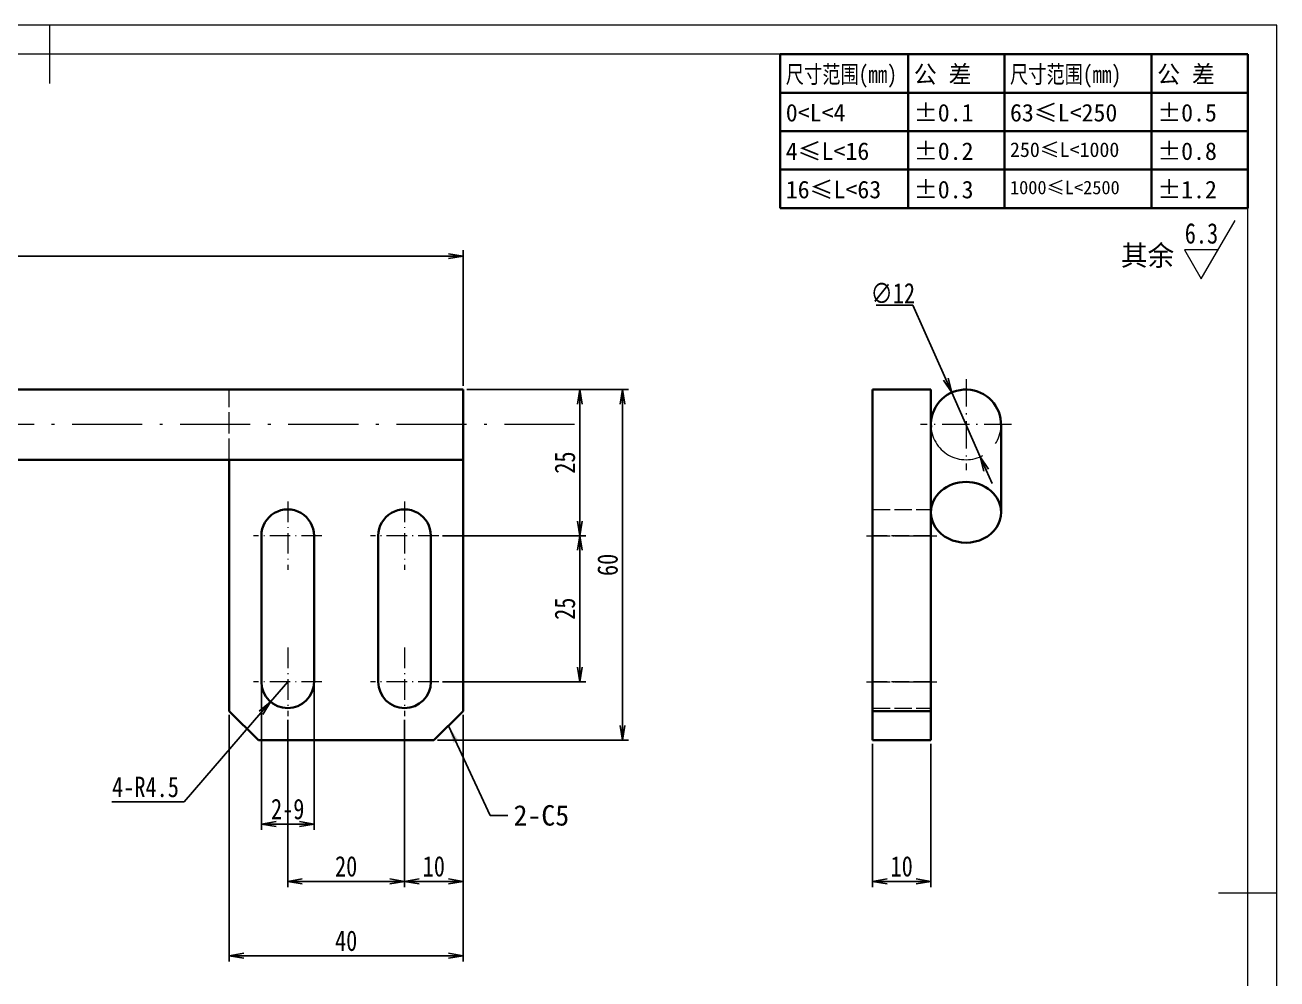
# Model space of a CAD drawing. Header units: millimetres. Extents: x -15766 to 80009, y -9701 to 15159.
# Drawn here: x -10059.7 to -9845.5, y 11267.9 to 11431.1 of the extents above; entities that cross this region are included whole.
import ezdxf
from ezdxf.enums import TextEntityAlignment as Align

# ---------------------------------------------------------------- set-up
doc = ezdxf.new("R2010")
doc.units = ezdxf.units.MM
for name, pattern in [('CENTER-HOKUTO_1', [16, 13, -1, 1, -1]), ('DASHDOT', [18.5, 12, -3, 0.5, -3]), ('DASHED', [15, 12, -3]), ('HIDDEN-HOKUTO_1', [2, 1, -1])]:
    doc.linetypes.add(name, pattern=pattern)
doc.layers.get('DEFPOINTS').update_dxf_attribs({"lineweight": 18})
for name, color, linetype, lineweight in [('AM_7', 2, 'CENTER-HOKUTO_1', 18), ('AM_HID', 1, 'HIDDEN-HOKUTO_1', 18), ('AM_VIS', 7, 'Continuous', 18), ('CDRAFT0', 7, 'Continuous', 18), ('DIM', 253, 'Continuous', 20), ('title_frame', 7, 'Continuous', 18), ('word_dim', 9, 'Continuous', 18), ('尺寸线层', 3, 'Continuous', 18), ('粗实线层', 7, 'Continuous', 35), ('粗实线层_1', 7, 'Continuous', 15)]:
    doc.layers.add(name, color=color, linetype=linetype, lineweight=lineweight)
doc.styles.add('DIM', font='', dxfattribs={"width": 0.8})
doc.styles.get('DIM').set_extended_font_data('NSimSun')
doc.dimstyles.new('1-1', dxfattribs={"dimtxt": 3.5, "dimasz": 3, "dimexe": 1, "dimexo": 0, "dimgap": 1, "dimtad": 1, "dimdsep": 46, "dimtxsty": 'DIM', "dimblk": '_CAXARROW', "dimcen": 0, "dimdle": 6, "dimclrd": 256, "dimclre": 256, "dimclrt": 3, "dimazin": 2, "dimtfac": 0.707107, "dimtmove": 0, "dimatfit": 3, "dimfxl": 0, "dimfrac": 2, "dimtolj": 1, "dimarcsym": 0})
doc.dimstyles.new('1-1$0', dxfattribs={"dimtxt": 3.5, "dimasz": 2.5, "dimexe": 1, "dimexo": 0.625, "dimgap": 0.8, "dimtad": 1, "dimdsep": 46, "dimtxsty": 'DIM', "dimblk": 'OPEN', "dimcen": 0, "dimdle": 5, "dimclrd": 256, "dimclre": 256, "dimclrt": 3, "dimazin": 3, "dimtfac": 0.5, "dimtmove": 0, "dimatfit": 3, "dimldrblk": 'OPEN', "dimfxl": 0, "dimtolj": 1, "dimarcsym": 0})
doc.dimstyles.new('1-1$3', dxfattribs={"dimtxt": 3.5, "dimasz": 2.5, "dimexe": 1, "dimexo": 0.625, "dimgap": 0.3, "dimtad": 1, "dimtih": 1, "dimtoh": 1, "dimdsep": 46, "dimtxsty": 'DIM', "dimblk": 'OPEN', "dimcen": 0, "dimdle": 5, "dimclrd": 256, "dimclre": 256, "dimclrt": 3, "dimazin": 3, "dimtfac": 0.5, "dimtmove": 0, "dimatfit": 3, "dimldrblk": 'OPEN', "dimfxl": 0, "dimtolj": 1, "dimarcsym": 0})
doc.dimstyles.new('1-1$4', dxfattribs={"dimtxt": 3.5, "dimasz": 2.5, "dimexe": 1, "dimexo": 0.625, "dimgap": 0.8, "dimtad": 1, "dimtih": 1, "dimtoh": 1, "dimzin": 12, "dimdsep": 46, "dimtxsty": 'DIM', "dimblk": 'OPEN', "dimcen": 0, "dimdle": 5, "dimclrd": 256, "dimclre": 256, "dimclrt": 3, "dimazin": 3, "dimtfac": 0.5, "dimtmove": 0, "dimatfit": 3, "dimldrblk": 'OPEN', "dimfxl": 0, "dimtolj": 1, "dimarcsym": 0})

# ---------------------------------------------------------------- blocks, each defined once
blk = doc.blocks.new('*X3')
at = {"layer": 'CDRAFT0'}
for p, q in [((420, 297), (0, 297)), ((420, 0), (420, 297))]:
    blk.add_line(p, q, dxfattribs=at)
at = {"layer": '粗实线层_1'}
for p, q in [((210, 297), (210, 287)), ((415, 292), (25, 292)), ((415, 5), (415, 292)), ((420, 148.5), (410, 148.5))]:
    blk.add_line(p, q, dxfattribs=at)
blk = doc.blocks.new('自由公差_1')
at = {"layer": '粗实线层'}
for p, q in [((-80, 0), (0, 0)), ((-80, 0), (-80, -26.3)), ((-58.08, 0), (-58.08, -26.3)), ((-41.64, 0), (-41.64, -26.3)), ((-16.44, 0), (-16.44, -26.3)), ((0, 0), (0, -26.3)), ((-80, -6.58), (0, -6.58)), ((-80, -13.15), (0, -13.15)), ((-80, -19.73), (0, -19.73)), ((-80, -26.3), (0, -26.3))]:
    blk.add_line(p, q, dxfattribs=at)
at = {"layer": '尺寸线层', "linetype": 'Continuous', "attachment_point": 1, "line_spacing_factor": 0.9}
for s, insert, char_height, width in [('{\\W0.8;尺寸范围(mm)}', (-79.04, -1.92), 3, 22.6032), ('公 差', (-57.12, -1.92), 3, 22.6032), ('{\\W0.8;尺寸范围(mm)}', (-40.68, -1.92), 3, 22.6032), ('公 差', (-15.48, -1.92), 3, 22.6032), ('0<L<4', (-79.04, -8.49), 3, 22.6032), ('%%P0.1', (-57.12, -8.49), 3, 12.7119), ('63≤L<250', (-40.68, -8.49), 3, 22.6032), ('%%P0.5', (-15.48, -8.49), 3, 12.5771), ('4≤L<16', (-79.04, -15.07), 3, 22.6032), ('%%P0.2', (-57.12, -15.07), 3, 12.4769), ('250≤L<1000', (-40.68, -15.07), 2.5, 22.6032), ('%%P0.8', (-15.48, -15.07), 3, 13.0759), ('16≤L<63', (-79.04, -21.64), 3, 22.6032), ('%%P0.3', (-57.12, -21.64), 3, 12.7119), ('%%P1.2', (-15.48, -21.64), 3, 12.8764), ('1000≤L<2500', (-40.68, -21.64), 2.3, 22.6032)]:
    blk.add_mtext(s, dxfattribs=dict(at, insert=insert, char_height=char_height, width=width))
blk = doc.blocks.new('_OPEN')
at = {"color": 0, "linetype": 'ByBlock', "lineweight": -2}
for p, q in [((-1, 0.166667), (0, 0)), ((-1, -0.166667), (0, 0)), ((0, 0), (-1, 0))]:
    blk.add_line(p, q, dxfattribs=at)
blk = doc.blocks.new('*D87')
at = {"layer": 'DEFPOINTS', "color": 0, "transparency": 16777216}
for p in [(-9984.75, 11391.57), (-9984.75, 11368.76), (-10179.75, 11362.76)]:
    blk.add_point(p, dxfattribs=at)
at = {"layer": 'DIM', "linetype": 'Continuous', "lineweight": -2, "transparency": 16777216}
for p, q in [((-10179.75, 11363.38), (-10179.75, 11392.57)), ((-10177.25, 11391.57), (-9987.25, 11391.57)), ((-9984.75, 11369.38), (-9984.75, 11392.57))]:
    blk.add_line(p, q, dxfattribs=at)
at = {"layer": 'DIM', "lineweight": -2, "transparency": 16777216, "xscale": 2.5, "yscale": 2.5, "zscale": 2.5, "rotation": 180}
blk.add_blockref('_OPEN', (-10179.75, 11391.57), dxfattribs=at)
at = {"layer": 'DIM', "lineweight": -2, "transparency": 16777216, "xscale": 2.5, "yscale": 2.5, "zscale": 2.5}
blk.add_blockref('_OPEN', (-9984.75, 11391.57), dxfattribs=at)
at = {"layer": 'DIM', "color": 3, "transparency": 16777216, "insert": (-10082.25, 11394.12), "char_height": 3.5, "attachment_point": 5, "style": 'DIM'}
blk.add_mtext('\\A1;195', dxfattribs=at)
blk = doc.blocks.new('_CAXARROW')
blk.add_hatch(color=0).paths.add_polyline_path([(0, 0), (-1, 0.125), (-1, -0.125)], flags=0)
blk = doc.blocks.new('*D88')
at = {"layer": 'DEFPOINTS', "color": 0, "transparency": 16777216}
for p in [(-10175.58, 11365.16), (-10197.73, 11362.76), (-9965.65, 11362.76), (-10213.38, 11343.34), (-10185.96, 11327.56)]:
    blk.add_point(p, dxfattribs=at)
at = {"layer": 'DIM', "linetype": 'Continuous', "lineweight": -2, "transparency": 16777216}
blk.add_arc((-10179.75, 11362.76), 35.74, 214.8108, 355.1893, dxfattribs=at)
at = {"layer": 'DIM', "lineweight": -2, "transparency": 16777216, "xscale": 3, "yscale": 3, "zscale": 3}
for p, rotation in [((-10144.01, 11362.76), 87.59464701244042), ((-10210.7, 11344.89), 122.4054799763604)]:
    blk.add_blockref('_CAXARROW', p, dxfattribs=dict(at, rotation=rotation))
at = {"layer": 'DIM', "color": 3, "transparency": 16777216, "insert": (-10171.21, 11330.89), "char_height": 3.5, "attachment_point": 5, "rotation": 15.0001, "style": 'DIM'}
blk.add_mtext('\\A1;150°', dxfattribs=at)
blk = doc.blocks.new('*D90')
at = {"layer": 'DEFPOINTS', "color": 0, "transparency": 16777216}
for p in [(-9984.75, 11368.76), (-9989.75, 11308.76), (-9957.46, 11308.76)]:
    blk.add_point(p, dxfattribs=at)
at = {"layer": 'DIM', "linetype": 'Continuous', "lineweight": -2, "transparency": 16777216}
for p, q in [((-9984.12, 11368.76), (-9956.46, 11368.76)), ((-9957.46, 11366.26), (-9957.46, 11311.26)), ((-9989.12, 11308.76), (-9956.46, 11308.76))]:
    blk.add_line(p, q, dxfattribs=at)
at = {"layer": 'DIM', "lineweight": -2, "transparency": 16777216, "xscale": 2.5, "yscale": 2.5, "zscale": 2.5}
for p, rotation in [((-9957.46, 11368.76), 90), ((-9957.46, 11308.76), 270)]:
    blk.add_blockref('_OPEN', p, dxfattribs=dict(at, rotation=rotation))
at = {"layer": 'DIM', "color": 3, "transparency": 16777216, "insert": (-9960.01, 11338.76), "char_height": 3.5, "attachment_point": 5, "rotation": 90, "style": 'DIM'}
blk.add_mtext('\\A1;60', dxfattribs=at)
blk = doc.blocks.new('*D91')
at = {"layer": 'DEFPOINTS', "color": 0, "transparency": 16777216}
for p in [(-9984.75, 11368.76), (-9964.76, 11368.76), (-9988.9, 11343.76)]:
    blk.add_point(p, dxfattribs=at)
at = {"layer": 'DIM', "linetype": 'Continuous', "lineweight": -2, "transparency": 16777216}
for p, q in [((-9984.12, 11368.76), (-9963.76, 11368.76)), ((-9964.76, 11346.26), (-9964.76, 11366.26)), ((-9988.28, 11343.76), (-9963.76, 11343.76))]:
    blk.add_line(p, q, dxfattribs=at)
at = {"layer": 'DIM', "lineweight": -2, "transparency": 16777216, "xscale": 2.5, "yscale": 2.5, "zscale": 2.5}
for p, rotation in [((-9964.76, 11368.76), 90), ((-9964.76, 11343.76), 270)]:
    blk.add_blockref('_OPEN', p, dxfattribs=dict(at, rotation=rotation))
at = {"layer": 'DIM', "color": 3, "transparency": 16777216, "insert": (-9967.31, 11356.26), "char_height": 3.5, "attachment_point": 5, "rotation": 90, "style": 'DIM'}
blk.add_mtext('\\A1;25', dxfattribs=at)
blk = doc.blocks.new('*D92')
at = {"layer": 'DEFPOINTS', "color": 0, "transparency": 16777216}
for p in [(-9988.9, 11343.76), (-9988.9, 11318.76), (-9964.76, 11318.76)]:
    blk.add_point(p, dxfattribs=at)
at = {"layer": 'DIM', "linetype": 'Continuous', "lineweight": -2, "transparency": 16777216}
for p, q in [((-9988.28, 11343.76), (-9963.76, 11343.76)), ((-9964.76, 11341.26), (-9964.76, 11321.26)), ((-9988.28, 11318.76), (-9963.76, 11318.76))]:
    blk.add_line(p, q, dxfattribs=at)
at = {"layer": 'DIM', "lineweight": -2, "transparency": 16777216, "xscale": 2.5, "yscale": 2.5, "zscale": 2.5}
for p, rotation in [((-9964.76, 11343.76), 90), ((-9964.76, 11318.76), 270)]:
    blk.add_blockref('_OPEN', p, dxfattribs=dict(at, rotation=rotation))
at = {"layer": 'DIM', "color": 3, "transparency": 16777216, "insert": (-9967.31, 11331.26), "char_height": 3.5, "attachment_point": 5, "rotation": 90, "style": 'DIM'}
blk.add_mtext('\\A1;25', dxfattribs=at)
blk = doc.blocks.new('*D93')
at = {"layer": 'DEFPOINTS', "color": 0, "transparency": 16777216}
for p in [(-10024.75, 11313.76), (-9984.75, 11313.76), (-10024.75, 11271.9)]:
    blk.add_point(p, dxfattribs=at)
at = {"layer": 'DIM', "linetype": 'Continuous', "lineweight": -2, "transparency": 16777216}
for p, q in [((-10024.75, 11313.13), (-10024.75, 11270.9)), ((-9984.75, 11313.13), (-9984.75, 11270.9)), ((-9987.25, 11271.9), (-10022.25, 11271.9))]:
    blk.add_line(p, q, dxfattribs=at)
at = {"layer": 'DIM', "lineweight": -2, "transparency": 16777216, "xscale": 2.5, "yscale": 2.5, "zscale": 2.5, "rotation": 180}
blk.add_blockref('_OPEN', (-10024.75, 11271.9), dxfattribs=at)
at = {"layer": 'DIM', "lineweight": -2, "transparency": 16777216, "xscale": 2.5, "yscale": 2.5, "zscale": 2.5}
blk.add_blockref('_OPEN', (-9984.75, 11271.9), dxfattribs=at)
at = {"layer": 'DIM', "color": 3, "transparency": 16777216, "insert": (-10004.75, 11274.45), "char_height": 3.5, "attachment_point": 5, "style": 'DIM'}
blk.add_mtext('\\A1;40', dxfattribs=at)
blk = doc.blocks.new('*D94')
at = {"layer": 'DEFPOINTS', "color": 0, "transparency": 16777216}
for p in [(-9994.75, 11312.91), (-9984.75, 11313.76), (-9984.75, 11284.63)]:
    blk.add_point(p, dxfattribs=at)
at = {"layer": 'DIM', "linetype": 'Continuous', "lineweight": -2, "transparency": 16777216}
for p, q in [((-9994.75, 11312.28), (-9994.75, 11283.63)), ((-9984.75, 11313.13), (-9984.75, 11283.63)), ((-9992.25, 11284.63), (-9987.25, 11284.63))]:
    blk.add_line(p, q, dxfattribs=at)
at = {"layer": 'DIM', "lineweight": -2, "transparency": 16777216, "xscale": 2.5, "yscale": 2.5, "zscale": 2.5, "rotation": 180}
blk.add_blockref('_OPEN', (-9994.75, 11284.63), dxfattribs=at)
at = {"layer": 'DIM', "lineweight": -2, "transparency": 16777216, "xscale": 2.5, "yscale": 2.5, "zscale": 2.5}
blk.add_blockref('_OPEN', (-9984.75, 11284.63), dxfattribs=at)
at = {"layer": 'DIM', "color": 3, "transparency": 16777216, "insert": (-9989.75, 11287.18), "char_height": 3.5, "attachment_point": 5, "style": 'DIM'}
blk.add_mtext('\\A1;10', dxfattribs=at)
blk = doc.blocks.new('*D95')
at = {"layer": 'DEFPOINTS', "color": 0, "transparency": 16777216}
for p in [(-10014.75, 11312.91), (-9994.75, 11312.91), (-10014.75, 11284.63)]:
    blk.add_point(p, dxfattribs=at)
at = {"layer": 'DIM', "linetype": 'Continuous', "lineweight": -2, "transparency": 16777216}
for p, q in [((-10014.75, 11312.28), (-10014.75, 11283.63)), ((-9994.75, 11312.28), (-9994.75, 11283.63)), ((-9997.25, 11284.63), (-10012.25, 11284.63))]:
    blk.add_line(p, q, dxfattribs=at)
at = {"layer": 'DIM', "lineweight": -2, "transparency": 16777216, "xscale": 2.5, "yscale": 2.5, "zscale": 2.5, "rotation": 180}
blk.add_blockref('_OPEN', (-10014.75, 11284.63), dxfattribs=at)
at = {"layer": 'DIM', "lineweight": -2, "transparency": 16777216, "xscale": 2.5, "yscale": 2.5, "zscale": 2.5}
blk.add_blockref('_OPEN', (-9994.75, 11284.63), dxfattribs=at)
at = {"layer": 'DIM', "color": 3, "transparency": 16777216, "insert": (-10004.75, 11287.18), "char_height": 3.5, "attachment_point": 5, "style": 'DIM'}
blk.add_mtext('\\A1;20', dxfattribs=at)
blk = doc.blocks.new('*D96')
at = {"layer": 'DEFPOINTS', "color": 0, "transparency": 16777216}
for p in [(-10014.75, 11318.76), (-10017.69, 11315.35)]:
    blk.add_point(p, dxfattribs=at)
at = {"layer": 'DIM', "linetype": 'Continuous', "lineweight": -2, "transparency": 16777216}
for p, q in [((-10014.75, 11318.76), (-10017.69, 11315.35)), ((-10032.47, 11298.21), (-10019.32, 11313.46)), ((-10044.86, 11298.21), (-10032.47, 11298.21))]:
    blk.add_line(p, q, dxfattribs=at)
at = {"layer": 'DIM', "lineweight": -2, "transparency": 16777216, "xscale": 2.5, "yscale": 2.5, "zscale": 2.5, "rotation": 49.22237202467051}
blk.add_blockref('_OPEN', (-10017.69, 11315.35), dxfattribs=at)
at = {"layer": 'DIM', "color": 3, "transparency": 16777216, "insert": (-10039.08, 11300.76), "char_height": 3.5, "attachment_point": 5, "style": 'DIM'}
blk.add_mtext('\\A1;4-R4.5', dxfattribs=at)
blk = doc.blocks.new('*D97')
at = {"layer": 'DEFPOINTS', "color": 0, "transparency": 16777216}
for p in [(-10019.25, 11318.76), (-10010.25, 11318.76), (-10010.25, 11294.43)]:
    blk.add_point(p, dxfattribs=at)
at = {"layer": 'DIM', "linetype": 'Continuous', "lineweight": -2, "transparency": 16777216}
for p, q in [((-10019.25, 11318.13), (-10019.25, 11293.43)), ((-10010.25, 11318.13), (-10010.25, 11293.43)), ((-10016.75, 11294.43), (-10012.75, 11294.43))]:
    blk.add_line(p, q, dxfattribs=at)
at = {"layer": 'DIM', "lineweight": -2, "transparency": 16777216, "xscale": 2.5, "yscale": 2.5, "zscale": 2.5, "rotation": 180}
blk.add_blockref('_OPEN', (-10019.25, 11294.43), dxfattribs=at)
at = {"layer": 'DIM', "lineweight": -2, "transparency": 16777216, "xscale": 2.5, "yscale": 2.5, "zscale": 2.5}
blk.add_blockref('_OPEN', (-10010.25, 11294.43), dxfattribs=at)
at = {"layer": 'DIM', "color": 3, "transparency": 16777216, "insert": (-10014.75, 11296.98), "char_height": 3.5, "attachment_point": 5, "style": 'DIM'}
blk.add_mtext('\\A1;2-9', dxfattribs=at)
blk = doc.blocks.new('*D98')
at = {"layer": 'DEFPOINTS', "color": 0, "transparency": 16777216}
for p in [(-9914.7, 11308.76), (-9904.7, 11308.76), (-9904.7, 11284.63)]:
    blk.add_point(p, dxfattribs=at)
at = {"layer": 'DIM', "linetype": 'Continuous', "lineweight": -2, "transparency": 16777216}
for p, q in [((-9914.7, 11308.13), (-9914.7, 11283.63)), ((-9904.7, 11308.13), (-9904.7, 11283.63)), ((-9912.2, 11284.63), (-9907.2, 11284.63))]:
    blk.add_line(p, q, dxfattribs=at)
at = {"layer": 'DIM', "lineweight": -2, "transparency": 16777216, "xscale": 2.5, "yscale": 2.5, "zscale": 2.5, "rotation": 180}
blk.add_blockref('_OPEN', (-9914.7, 11284.63), dxfattribs=at)
at = {"layer": 'DIM', "lineweight": -2, "transparency": 16777216, "xscale": 2.5, "yscale": 2.5, "zscale": 2.5}
blk.add_blockref('_OPEN', (-9904.7, 11284.63), dxfattribs=at)
at = {"layer": 'DIM', "color": 3, "transparency": 16777216, "insert": (-9909.7, 11287.18), "char_height": 3.5, "attachment_point": 5, "style": 'DIM'}
blk.add_mtext('\\A1;10', dxfattribs=at)
blk = doc.blocks.new('*D99')
at = {"layer": 'DEFPOINTS', "color": 0, "transparency": 16777216}
for p in [(-9901.13, 11368.24), (-9896.26, 11357.27)]:
    blk.add_point(p, dxfattribs=at)
at = {"layer": 'DIM', "linetype": 'Continuous', "lineweight": -2, "transparency": 16777216}
for p, q in [((-9914.07, 11383.18), (-9907.78, 11383.18)), ((-9907.78, 11383.18), (-9902.15, 11370.52)), ((-9896.26, 11357.27), (-9901.13, 11368.24)), ((-9895.24, 11354.99), (-9894.22, 11352.71))]:
    blk.add_line(p, q, dxfattribs=at)
at = {"layer": 'DIM', "lineweight": -2, "transparency": 16777216, "xscale": 2.5, "yscale": 2.5, "zscale": 2.5}
for p, rotation in [((-9901.13, 11368.24), 293.9776658920599), ((-9896.26, 11357.27), 113.9776658920599)]:
    blk.add_blockref('_OPEN', p, dxfattribs=dict(at, rotation=rotation))
at = {"layer": 'DIM', "color": 3, "transparency": 16777216, "insert": (-9911.22, 11385.23), "char_height": 3.5, "attachment_point": 5, "style": 'DIM'}
blk.add_mtext('\\A1;∅12', dxfattribs=at)

msp = doc.modelspace()

# ---------------------------------------------------------------- linework, layer by layer
at = {"layer": 'AM_7', "linetype": 'DASHDOT', "lineweight": 13, "ltscale": 0.389999}
msp.add_line((-9898.69515, 11370.55711), (-9898.69515, 11354.95713), dxfattribs=at)
at = {"layer": 'AM_7', "linetype": 'DASHDOT', "lineweight": 13}
msp.add_line((-9965.65218, 11362.75706), (-10197.73265, 11362.75712), dxfattribs=at)
at = {"layer": 'AM_7', "linetype": 'DASHDOT', "lineweight": 13, "ltscale": 0.38999}
msp.add_line((-9890.89534, 11362.75712), (-9906.49495, 11362.75712), dxfattribs=at)
at = {"layer": 'AM_7', "linetype": 'DASHDOT', "lineweight": 13, "ltscale": 0.292499}
for p, q in [((-10014.74983, 11349.60704), (-10014.74983, 11337.90708)), ((-9994.74983, 11349.60704), (-9994.74983, 11337.90708))]:
    msp.add_line(p, q, dxfattribs=at)
at = {"layer": 'AM_7', "linetype": 'DASHDOT', "lineweight": 13, "ltscale": 0.29248}
for p, q in [((-10008.90022, 11343.75706), (-10020.59944, 11343.75706)), ((-9988.90022, 11343.75706), (-10000.59944, 11343.75706)), ((-10008.90022, 11318.75706), (-10020.59944, 11318.75706)), ((-9988.90022, 11318.75706), (-10000.59944, 11318.75706))]:
    msp.add_line(p, q, dxfattribs=at)
at = {"layer": 'AM_7', "linetype": 'DASHDOT', "lineweight": 13, "ltscale": 0.3}
for p, q in [((-9915.69515, 11343.75706), (-9903.69515, 11343.75706)), ((-9915.69515, 11318.75706), (-9903.69515, 11318.75706))]:
    msp.add_line(p, q, dxfattribs=at)
at = {"layer": 'AM_7', "linetype": 'DASHDOT', "lineweight": 13, "ltscale": 0.2925}
for p, q in [((-10014.74983, 11324.60704), (-10014.74983, 11312.90705)), ((-9994.74983, 11324.60704), (-9994.74983, 11312.90705))]:
    msp.add_line(p, q, dxfattribs=at)
at = {"layer": 'AM_HID', "linetype": 'DASHED', "lineweight": 13, "ltscale": 0.3}
msp.add_line((-10024.74983, 11356.75706), (-10024.74983, 11368.75706), dxfattribs=at)
at = {"layer": 'AM_HID', "linetype": 'DASHED', "lineweight": 13, "ltscale": 0.001682}
msp.add_line((-9904.69515, 11362.72355), (-9904.69515, 11362.79081), dxfattribs=at)
at = {"layer": 'AM_HID', "linetype": 'DASHED', "lineweight": 13, "ltscale": 0.374599}
msp.add_line((-9904.69515, 11347.72648), (-9904.69515, 11362.71043), dxfattribs=at)
at = {"layer": 'AM_HID', "linetype": 'DASHED', "lineweight": 13, "ltscale": 0.25}
for p, q in [((-9914.69515, 11348.25706), (-9904.69515, 11348.25706)), ((-9914.69515, 11348.25706), (-9904.69515, 11348.25706)), ((-9904.69515, 11343.75706), (-9914.69515, 11343.75706)), ((-9914.69515, 11343.75706), (-9904.69515, 11343.75706)), ((-9914.69515, 11343.75706), (-9904.69515, 11343.75706)), ((-9914.69515, 11343.75706), (-9904.69515, 11343.75706)), ((-9904.69515, 11318.75706), (-9914.69515, 11318.75706)), ((-9914.69515, 11318.75706), (-9904.69515, 11318.75706)), ((-9914.69515, 11318.75706), (-9904.69515, 11318.75706)), ((-9914.69515, 11318.75706), (-9904.69515, 11318.75706)), ((-9914.69515, 11314.25706), (-9904.69515, 11314.25706)), ((-9914.69515, 11314.25706), (-9904.69515, 11314.25706)), ((-9904.69515, 11313.75706), (-9914.69515, 11313.75706))]:
    msp.add_line(p, q, dxfattribs=at)
at = {"layer": 'AM_HID', "linetype": 'DASHED', "lineweight": 13}
for centre, radius, start, end in [((-9898.66487, 11362.75981), 6.03037, 179.933356, 183.9190209), ((-9898.69515, 11362.75712), 6, 183.9130377, 3.9130436)]:
    msp.add_arc(centre, radius, start, end, dxfattribs=at)
at = {"layer": 'AM_VIS', "lineweight": 35}
for p, q in [((-9984.74983, 11368.75706), (-10175.7303, 11368.75712)), ((-9984.74983, 11368.75706), (-10024.74983, 11368.75706)), ((-9984.74983, 11368.75706), (-9984.74983, 11313.75706)), ((-9914.69515, 11313.75706), (-9914.69515, 11368.75706)), ((-9984.74983, 11356.75706), (-10175.7303, 11356.75712)), ((-10024.74983, 11313.75706), (-10024.74983, 11356.75706)), ((-9904.69515, 11313.75706), (-9904.69515, 11347.72648)), ((-10019.24983, 11318.75706), (-10019.24983, 11343.75706)), ((-10010.24983, 11343.75706), (-10010.24983, 11318.75706)), ((-9999.24983, 11318.75706), (-9999.24983, 11343.75706)), ((-9990.24983, 11343.75706), (-9990.24983, 11318.75706)), ((-10019.74983, 11308.75706), (-9989.74983, 11308.75706))]:
    msp.add_line(p, q, dxfattribs=at)
at = {"layer": 'AM_VIS', "lineweight": 35, "ltscale": 0.3}
msp.add_line((-9984.74983, 11356.75706), (-9984.74983, 11368.75706), dxfattribs=at)
at = {"layer": 'AM_VIS', "lineweight": 35, "ltscale": 0.25}
for p, q in [((-9904.69515, 11368.75706), (-9914.69515, 11368.75706)), ((-9904.69515, 11313.75706), (-9914.69515, 11313.75706)), ((-9904.69515, 11308.75706), (-9914.69515, 11308.75706))]:
    msp.add_line(p, q, dxfattribs=at)
at = {"layer": 'AM_VIS', "lineweight": 35, "ltscale": 0.149156}
msp.add_line((-9904.69515, 11362.79081), (-9904.69515, 11368.75706), dxfattribs=at)
at = {"layer": 'AM_VIS', "lineweight": 35, "ltscale": 0.050484}
msp.add_line((-9904.69515, 11362.76683), (-9904.69515, 11360.74748), dxfattribs=at)
at = {"layer": 'AM_VIS', "lineweight": 35, "ltscale": 0.000328064}
msp.add_line((-9904.69515, 11362.71043), (-9904.69515, 11362.72355), dxfattribs=at)
at = {"layer": 'AM_VIS', "lineweight": 35, "ltscale": 0.324759}
for p, q in [((-9904.69515, 11360.74748), (-9904.69515, 11347.75712)), ((-9892.69515, 11360.74748), (-9892.69515, 11347.75712))]:
    msp.add_line(p, q, dxfattribs=at)
at = {"layer": 'AM_VIS', "lineweight": 35, "ltscale": 0.176777}
for p, q in [((-10019.74983, 11308.75706), (-10024.74983, 11313.75706)), ((-9989.74983, 11308.75706), (-9984.74983, 11313.75706))]:
    msp.add_line(p, q, dxfattribs=at)
at = {"layer": 'AM_VIS', "lineweight": 35, "ltscale": 0.125}
for p, q in [((-9914.69515, 11308.75706), (-9914.69515, 11313.75706)), ((-9904.69515, 11308.75706), (-9904.69515, 11313.75706))]:
    msp.add_line(p, q, dxfattribs=at)
at = {"layer": 'AM_VIS', "lineweight": 35}
msp.add_lwpolyline([(-9892.70882, 11363.16654), (-9892.69515, 11362.18052), (-9892.69515, 11360.74748)], dxfattribs=at)
for centre, radius, start, end in [((-9898.69515, 11362.75712), 6, 3.9130436, 183.9130377), ((-10014.74983, 11343.75706), 4.5, 0, 180.000005), ((-9994.74983, 11343.75706), 4.5, 0, 180.000005), ((-10014.74983, 11318.75706), 4.5, 180.000005, 0), ((-9994.74983, 11318.75706), 4.5, 180.000005, 0)]:
    msp.add_arc(centre, radius, start, end, dxfattribs=at)
for start_param, end_param in [(1.5707961, 3.141592427), (6.28318508, 7.853981407), (3.141592427, 6.283185081)]:
    msp.add_ellipse((-9898.69515, 11347.75712), major_axis=(6, 0), ratio=0.866025559, start_param=start_param, end_param=end_param, dxfattribs=at)
at = {"layer": 'DIM'}
for p, q in [((-9858.43559, 11387.67681), (-9852.66209, 11397.67681)), ((-9855.54884, 11392.67681), (-9861.32234, 11392.67681)), ((-9861.32234, 11392.67681), (-9858.43559, 11387.67681))]:
    msp.add_line(p, q, dxfattribs=at)

# ---------------------------------------------------------------- block references
at = {"layer": 'title_frame'}
for name, p in [('*X3', (-10265.49071, 11134.10436)), ('自由公差_1', (-9850.49071, 11426.10436))]:
    msp.add_blockref(name, p, dxfattribs=at)

# ---------------------------------------------------------------- texts
at = {"layer": 'DIM', "color": 3, "insert": (-9976.11078, 11297.66634), "char_height": 3.5, "attachment_point": 1}
msp.add_mtext('\\A1;2-C5', dxfattribs=at)
at = {"layer": 'DIM', "color": 2, "style": 'DIM', "width": 0.8}
msp.add_attdef('6.3', text='0.0', height=3.5, dxfattribs=at).set_placement((-9855.54884, 11392.67681), align=Align.BOTTOM_RIGHT)
at = {"layer": 'word_dim', "linetype": 'Continuous', "insert": (-9872.17555, 11393.44267), "char_height": 3.5, "width": 10.860604, "attachment_point": 1}
msp.add_mtext('{\\C3;其余}', dxfattribs=at)

# ---------------------------------------------------------------- dimensions: what is measured, and where the dimension line sits
at = {"layer": 'DIM'}
for base, p1, p2, picture, middle in [((-9984.74983, 11391.57122), (-10179.7501, 11362.75712), (-9984.74983, 11368.75706), '*D87', (-10082.24997, 11394.12122)), ((-10024.74983, 11271.90354), (-9984.74983, 11313.75706), (-10024.74983, 11313.75706), '*D93', (-10004.74983, 11274.45354)), ((-10014.74983, 11284.63209), (-9994.74983, 11312.90705), (-10014.74983, 11312.90705), '*D95', (-10004.74983, 11287.18209)), ((-9984.74983, 11284.63209), (-9994.74983, 11312.90705), (-9984.74983, 11313.75706), '*D94', (-9989.74983, 11287.18209)), ((-9904.69515, 11284.63209), (-9914.69515, 11308.75706), (-9904.69515, 11308.75706), '*D98', (-9909.69515, 11287.18209))]:
    dim = msp.add_linear_dim(base=base, p1=p1, p2=p2, dimstyle='1-1$0', dxfattribs=at)
    dim.commit()
    dim.dimension.update_dxf_attribs({"geometry": picture, "text_midpoint": middle})
dim = msp.add_diameter_dim_2p(p1=(-9896.25686, 11357.2749), p2=(-9901.13343, 11368.23934), dimstyle='1-1$3', dxfattribs=at)
dim.commit()
dim.dimension.update_dxf_attribs({"geometry": '*D99', "text_midpoint": (-9911.22405, 11383.1841), "dimtype": 163})
for base, p1, p2, picture, middle in [((-9957.45728, 11308.75706), (-9984.74983, 11368.75706), (-9989.74983, 11308.75706), '*D90', (-9960.00728, 11338.75706)), ((-9964.75734, 11368.75706), (-9988.90022, 11343.75706), (-9984.74983, 11368.75706), '*D91', (-9967.30734, 11356.25706)), ((-9964.75734, 11318.75706), (-9988.90022, 11343.75706), (-9988.90022, 11318.75706), '*D92', (-9967.30734, 11331.25706))]:
    dim = msp.add_linear_dim(base=base, p1=p1, p2=p2, angle=90, dimstyle='1-1$0', dxfattribs=at)
    dim.commit()
    dim.dimension.update_dxf_attribs({"geometry": picture, "text_midpoint": middle})
dim = msp.add_angular_dim_2l(base=(-10185.95639, 11327.5592), line1=((-10175.58089, 11365.16423), (-10213.38069, 11343.34037)), line2=((-9965.65218, 11362.75706), (-10197.73265, 11362.75712)), dimstyle='1-1', dxfattribs=at)
dim.commit()
dim.dimension.update_dxf_attribs({"geometry": '*D88', "text_midpoint": (-10171.21139, 11330.89037)})
dim = msp.add_radius_dim(center=(-10014.74983, 11318.75706), mpoint=(-10017.6889, 11315.34943), text='4-<>', dimstyle='1-1$4', dxfattribs=at)
dim.commit()
dim.dimension.update_dxf_attribs({"geometry": '*D96', "text_midpoint": (-10039.07926, 11298.21405), "dimtype": 164})
dim = msp.add_linear_dim(base=(-10010.24983, 11294.42636), p1=(-10019.24983, 11318.75706), p2=(-10010.24983, 11318.75706), text='2-<>', dimstyle='1-1$0', dxfattribs=at)
dim.commit()
dim.dimension.update_dxf_attribs({"geometry": '*D97', "text_midpoint": (-10014.74983, 11296.97636)})

# ---------------------------------------------------------------- leaders
at = {"layer": 'DIM', "annotation_type": 0, "has_hookline": 1, "hookline_direction": 0, "text_width": 12.83333}
msp.add_leader([(-9987.24983, 11311.25706), (-9980.11078, 11295.91634), (-9977.11078, 11295.91634)], dimstyle='1-1', override={"dimgap": 1, "dimtad": 0}, dxfattribs=at)

doc.saveas('drawing.dxf')
